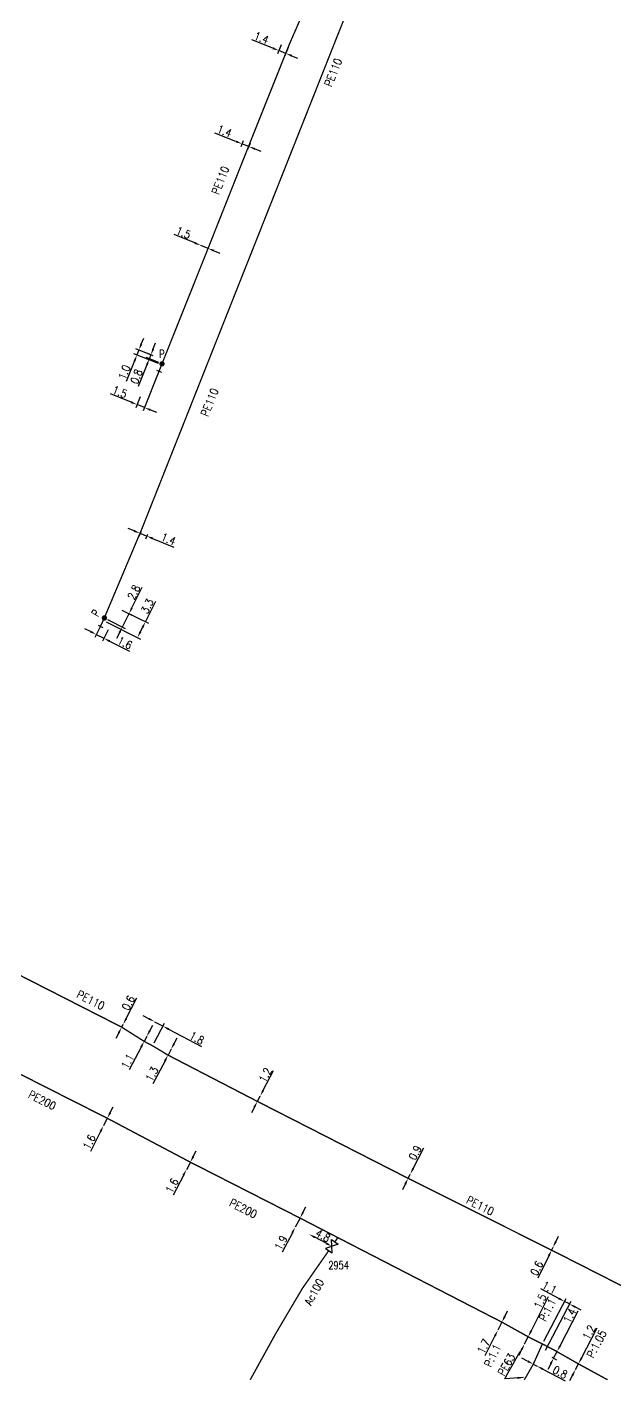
# Model space of a CAD drawing. Header units: millimetres. Extents: x 133989 to 135004, y 130988 to 132014.
# Drawn here: x 134430.5 to 134540.8, y 130999.8 to 131253.6 of the extents above; entities that cross this region are included whole.
import ezdxf
from ezdxf.enums import TextEntityAlignment as Align

# ---------------------------------------------------------------- set-up
doc = ezdxf.new("R2010")
doc.units = ezdxf.units.MM
doc.header["$PDMODE"] = 34
doc.linetypes.add('L_25_AP', pattern=[2000, 1000, 1000])
doc.linetypes.add('L_25_PE', pattern=[2000, 1000, 1000])
doc.layers.get('0').update_dxf_attribs({"linetype": 'CONTINUOUS'})
doc.layers.get('Defpoints').update_dxf_attribs({"linetype": 'CONTINUOUS'})
for name, color, linetype in [('L_150', 1, 'CONTINUOUS'), ('L_300', 7, 'CONTINUOUS'), ('L_340', 7, 'CONTINUOUS')]:
    doc.layers.add(name, color=color, linetype=linetype)
doc.styles.add('G_ROMANS', font='ROMANS.SHX', dxfattribs={"width": 0.75})
doc.styles.get("Standard").update_dxf_attribs({"font": 'romans.shx', "width": 0.85})
doc.dimstyles.get("Standard").update_dxf_attribs({"dimtxt": 1.5, "dimasz": 1.2, "dimexe": 0.625, "dimexo": 0.625, "dimgap": 0.25, "dimtad": 1, "dimdec": 1, "dimzin": 0, "dimdsep": 46, "dimtxsty": 'Standard', "dimcen": -0.5, "dimadec": 0, "dimazin": 0, "dimtfac": 1, "dimtdec": 1, "dimtmove": 0, "dimatfit": 3, "dimfxl": 0, "dimtolj": 1, "dimtzin": 0, "dimarcsym": 0})

# ---------------------------------------------------------------- blocks, each defined once
blk = doc.blocks.new('*D298')
at = {"layer": 'Defpoints', "color": 0, "linetype": 'Continuous', "transparency": 16777216}
for p in [(134445.58, 131049.03), (134444.85, 131047.61), (134444.85, 131047.61)]:
    blk.add_point(p, dxfattribs=at)
at = {"layer": 'L_150', "color": 0, "linetype": 'Continuous', "lineweight": -2, "transparency": 16777216}
for p, q in [((134446.13, 131050.1), (134446.67, 131051.17)), ((134445.58, 131049.03), (134444.85, 131047.61)), ((134444.31, 131046.54), (134442.4, 131042.81))]:
    blk.add_line(p, q, dxfattribs=at)
at = {"layer": 'L_150', "color": 0, "linetype": 'Continuous', "transparency": 16777216}
for points in [[(134445.95, 131050.19), (134446.31, 131050.01), (134445.58, 131049.03)], [(134444.13, 131046.63), (134444.49, 131046.45), (134444.85, 131047.61)]]:
    blk.add_solid(points, dxfattribs=at)
at = {"layer": 'L_150', "color": 0, "linetype": 'Continuous', "transparency": 16777216, "insert": (134442.19, 131044.6), "char_height": 1.5, "attachment_point": 5, "rotation": 62.9108}
blk.add_mtext('\\A1;1.6', dxfattribs=at)
blk = doc.blocks.new('*D299')
at = {"layer": 'Defpoints', "color": 0, "linetype": 'Continuous', "transparency": 16777216}
for p in [(134460.41, 131039.39), (134460.41, 131039.39), (134461.16, 131040.8)]:
    blk.add_point(p, dxfattribs=at)
at = {"layer": 'L_150', "color": 0, "linetype": 'Continuous', "lineweight": -2, "transparency": 16777216}
for p, q in [((134461.72, 131041.87), (134462.27, 131042.93)), ((134461.16, 131040.8), (134460.41, 131039.39)), ((134459.86, 131038.32), (134457.91, 131034.61))]:
    blk.add_line(p, q, dxfattribs=at)
at = {"layer": 'L_150', "color": 0, "linetype": 'Continuous', "transparency": 16777216}
for points in [[(134461.54, 131041.96), (134461.89, 131041.77), (134461.16, 131040.8)], [(134459.68, 131038.42), (134460.03, 131038.23), (134460.41, 131039.39)]]:
    blk.add_solid(points, dxfattribs=at)
at = {"layer": 'L_150', "color": 0, "linetype": 'Continuous', "transparency": 16777216, "insert": (134457.72, 131036.4), "char_height": 1.5, "attachment_point": 5, "rotation": 62.3089}
blk.add_mtext('\\A1;1.6', dxfattribs=at)
blk = doc.blocks.new('*D300')
at = {"layer": 'Defpoints', "color": 0, "linetype": 'Continuous', "transparency": 16777216}
for p in [(134480.85, 131028.64), (134480.85, 131028.64), (134481.74, 131030.32)]:
    blk.add_point(p, dxfattribs=at)
at = {"layer": 'L_150', "color": 0, "linetype": 'Continuous', "lineweight": -2, "transparency": 16777216}
for p, q in [((134482.29, 131031.38), (134482.85, 131032.45)), ((134481.74, 131030.32), (134480.85, 131028.64)), ((134480.3, 131027.58), (134478.38, 131023.92))]:
    blk.add_line(p, q, dxfattribs=at)
at = {"layer": 'L_150', "color": 0, "linetype": 'Continuous', "transparency": 16777216}
for points in [[(134482.12, 131031.48), (134482.47, 131031.29), (134481.74, 131030.32)], [(134480.12, 131027.67), (134480.47, 131027.48), (134480.85, 131028.64)]]:
    blk.add_solid(points, dxfattribs=at)
at = {"layer": 'L_150', "color": 0, "linetype": 'Continuous', "transparency": 16777216, "insert": (134478.17, 131025.68), "char_height": 1.5, "attachment_point": 5, "rotation": 62.2999}
blk.add_mtext('\\A1;1.9', dxfattribs=at)
blk = doc.blocks.new('*D301')
at = {"layer": 'Defpoints', "color": 0, "linetype": 'Continuous', "transparency": 16777216}
for p in [(134524.55, 131008.07), (134523.87, 131006.73), (134523.87, 131006.73)]:
    blk.add_point(p, dxfattribs=at)
at = {"layer": 'L_150', "color": 0, "linetype": 'Continuous', "lineweight": -2, "transparency": 16777216}
for p, q in [((134525.09, 131009.14), (134528.37, 131015.62)), ((134523.87, 131006.73), (134524.55, 131008.07)), ((134523.32, 131005.66), (134522.78, 131004.59)), ((134523.31, 131007.01), (134523.31, 131007.01))]:
    blk.add_line(p, q, dxfattribs=at)
at = {"layer": 'L_150', "color": 0, "linetype": 'Continuous', "transparency": 16777216}
for points in [[(134524.91, 131009.23), (134525.27, 131009.05), (134524.55, 131008.07)], [(134523.15, 131005.75), (134523.5, 131005.57), (134523.87, 131006.73)]]:
    blk.add_solid(points, dxfattribs=at)
at = {"layer": 'L_150', "color": 0, "linetype": 'Continuous', "transparency": 16777216, "insert": (134526.8, 131014.74), "char_height": 1.5, "attachment_point": 5, "rotation": 63.1244}
blk.add_mtext('\\A1;1.5', dxfattribs=at)
blk = doc.blocks.new('*D302')
at = {"layer": 'Defpoints', "color": 0, "linetype": 'Continuous', "transparency": 16777216}
for p in [(134525.51, 131002.94), (134526.22, 131002.57), (134526.22, 131002.57)]:
    blk.add_point(p, dxfattribs=at)
at = {"layer": 'L_150', "color": 0, "linetype": 'Continuous', "lineweight": -2, "transparency": 16777216}
for p, q in [((134524.45, 131003.49), (134523.39, 131004.05)), ((134525.51, 131002.94), (134526.22, 131002.57)), ((134527.29, 131002.01), (134531.5, 130999.81))]:
    blk.add_line(p, q, dxfattribs=at)
at = {"layer": 'L_150', "color": 0, "linetype": 'Continuous', "transparency": 16777216}
for points in [[(134524.54, 131003.67), (134524.36, 131003.31), (134525.51, 131002.94)], [(134527.38, 131002.19), (134527.19, 131001.83), (134526.22, 131002.57)]]:
    blk.add_solid(points, dxfattribs=at)
at = {"layer": 'L_150', "color": 0, "linetype": 'Continuous', "transparency": 16777216, "insert": (134530.55, 131001.43), "char_height": 1.5, "attachment_point": 5, "rotation": 332.4334}
blk.add_mtext('\\A1;0.8', dxfattribs=at)
blk = doc.blocks.new('*D303')
at = {"layer": 'Defpoints', "color": 0, "linetype": 'Continuous', "transparency": 16777216}
for p in [(134529.11, 131005.76), (134528.46, 131004.51), (134529.32, 131004.06)]:
    blk.add_point(p, dxfattribs=at)
at = {"layer": 'L_150', "color": 0, "linetype": 'Continuous', "lineweight": -2, "transparency": 16777216}
for p, q in [((134530.53, 131006.37), (134533.94, 131012.92)), ((134529.66, 131005.47), (134530.52, 131005.02)), ((134528.77, 131003), (134528.21, 131001.94)), ((134529.01, 131004.23), (134529.88, 131003.78)), ((134529.32, 131004.06), (134529.97, 131005.31))]:
    blk.add_line(p, q, dxfattribs=at)
at = {"layer": 'L_150', "color": 0, "linetype": 'Continuous', "transparency": 16777216}
for points in [[(134530.35, 131006.46), (134530.7, 131006.28), (134529.97, 131005.31)], [(134528.59, 131003.09), (134528.94, 131002.91), (134529.32, 131004.06)]]:
    blk.add_solid(points, dxfattribs=at)
at = {"layer": 'L_150', "color": 0, "linetype": 'Continuous', "transparency": 16777216, "insert": (134532.35, 131012.03), "char_height": 1.5, "attachment_point": 5, "rotation": 62.4471}
blk.add_mtext('\\A1;1.4', dxfattribs=at)
blk = doc.blocks.new('*D304')
at = {"layer": 'Defpoints', "color": 0, "linetype": 'Continuous', "transparency": 16777216}
for p in [(134532.3, 131014.22), (134527.21, 131006.72), (134527.5, 131005.02)]:
    blk.add_point(p, dxfattribs=at)
at = {"layer": 'L_150', "color": 0, "linetype": 'Continuous', "lineweight": -2, "transparency": 16777216}
for p, q in [((134530.31, 131015.26), (134526.91, 131017.03)), ((134527.49, 131007.27), (134531.66, 131015.26)), ((134527.79, 131005.57), (134532.59, 131014.77)), ((134532.3, 131014.22), (134531.37, 131014.7)), ((134533.36, 131013.66), (134534.43, 131013.11))]:
    blk.add_line(p, q, dxfattribs=at)
at = {"layer": 'L_150', "color": 0, "linetype": 'Continuous', "transparency": 16777216}
for points in [[(134530.4, 131015.43), (134530.21, 131015.08), (134531.37, 131014.7)], [(134533.46, 131013.84), (134533.27, 131013.48), (134532.3, 131014.22)]]:
    blk.add_solid(points, dxfattribs=at)
at = {"layer": 'L_150', "color": 0, "linetype": 'Continuous', "transparency": 16777216, "insert": (134528.54, 131017.31), "char_height": 1.5, "attachment_point": 5, "rotation": 332.4471}
blk.add_mtext('\\A1;1.1', dxfattribs=at)
blk = doc.blocks.new('*D305')
at = {"layer": 'Defpoints', "color": 0, "linetype": 'Continuous', "transparency": 16777216}
for p in [(134533.98, 131002.99), (134533.43, 131001.92), (134533.43, 131001.92)]:
    blk.add_point(p, dxfattribs=at)
at = {"layer": 'L_150', "color": 0, "linetype": 'Continuous', "lineweight": -2, "transparency": 16777216}
for p, q in [((134534.54, 131004.05), (134537.52, 131009.77)), ((134533.43, 131001.92), (134533.98, 131002.99)), ((134532.87, 131000.86), (134532.32, 130999.8))]:
    blk.add_line(p, q, dxfattribs=at)
at = {"layer": 'L_150', "color": 0, "linetype": 'Continuous', "transparency": 16777216}
for points in [[(134534.36, 131004.14), (134534.71, 131003.96), (134533.98, 131002.99)], [(134532.69, 131000.95), (134533.05, 131000.77), (134533.43, 131001.92)]]:
    blk.add_solid(points, dxfattribs=at)
at = {"layer": 'L_150', "color": 0, "linetype": 'Continuous', "transparency": 16777216, "insert": (134535.94, 131008.91), "char_height": 1.5, "attachment_point": 5, "rotation": 62.4471}
blk.add_mtext('\\A1;1.2', dxfattribs=at)
blk = doc.blocks.new('*D308')
at = {"layer": 'Defpoints', "color": 0, "linetype": 'Continuous', "transparency": 16777216}
for p in [(134448.56, 131066.64), (134448.56, 131066.64), (134448.28, 131066.11)]:
    blk.add_point(p, dxfattribs=at)
at = {"layer": 'L_150', "color": 0, "linetype": 'Continuous', "lineweight": -2, "transparency": 16777216}
for p, q in [((134449.12, 131067.71), (134451.15, 131071.58)), ((134448.28, 131066.11), (134448.56, 131066.64)), ((134447.72, 131065.05), (134447.17, 131063.99))]:
    blk.add_line(p, q, dxfattribs=at)
at = {"layer": 'L_150', "color": 0, "linetype": 'Continuous', "transparency": 16777216}
for points in [[(134448.94, 131067.8), (134449.3, 131067.61), (134448.56, 131066.64)], [(134447.55, 131065.14), (134447.9, 131064.96), (134448.28, 131066.11)]]:
    blk.add_solid(points, dxfattribs=at)
at = {"layer": 'L_150', "color": 0, "linetype": 'Continuous', "transparency": 16777216, "insert": (134449.53, 131070.64), "char_height": 1.5, "attachment_point": 5, "rotation": 62.3126}
blk.add_mtext('\\A1;0.6', dxfattribs=at)
blk = doc.blocks.new('*D309')
at = {"layer": 'Defpoints', "color": 0, "linetype": 'Continuous', "transparency": 16777216}
for p in [(134502.43, 131038.57), (134502.43, 131038.57), (134502.03, 131037.77)]:
    blk.add_point(p, dxfattribs=at)
at = {"layer": 'L_150', "color": 0, "linetype": 'Continuous', "lineweight": -2, "transparency": 16777216}
for p, q in [((134502.98, 131039.64), (134504.95, 131043.5)), ((134502.03, 131037.77), (134502.43, 131038.57)), ((134501.48, 131036.7), (134500.94, 131035.63))]:
    blk.add_line(p, q, dxfattribs=at)
at = {"layer": 'L_150', "color": 0, "linetype": 'Continuous', "transparency": 16777216}
for points in [[(134502.8, 131039.73), (134503.16, 131039.55), (134502.43, 131038.57)], [(134501.3, 131036.79), (134501.66, 131036.61), (134502.03, 131037.77)]]:
    blk.add_solid(points, dxfattribs=at)
at = {"layer": 'L_150', "color": 0, "linetype": 'Continuous', "transparency": 16777216, "insert": (134503.35, 131042.57), "char_height": 1.5, "attachment_point": 5, "rotation": 62.9922}
blk.add_mtext('\\A1;0.9', dxfattribs=at)
blk = doc.blocks.new('*D310')
at = {"layer": 'Defpoints', "color": 0, "linetype": 'Continuous', "transparency": 16777216}
for p in [(134473.74, 131052.19), (134474.28, 131053.21), (134474.28, 131053.21)]:
    blk.add_point(p, dxfattribs=at)
at = {"layer": 'L_150', "color": 0, "linetype": 'Continuous', "lineweight": -2, "transparency": 16777216}
for p, q in [((134474.84, 131054.27), (134476.79, 131057.98)), ((134473.18, 131051.13), (134472.62, 131050.07)), ((134473.74, 131052.19), (134474.28, 131053.21))]:
    blk.add_line(p, q, dxfattribs=at)
at = {"layer": 'L_150', "color": 0, "linetype": 'Continuous', "transparency": 16777216}
for points in [[(134474.66, 131054.37), (134475.01, 131054.18), (134474.28, 131053.21)], [(134473, 131051.23), (134473.36, 131051.04), (134473.74, 131052.19)]]:
    blk.add_solid(points, dxfattribs=at)
at = {"layer": 'L_150', "color": 0, "linetype": 'Continuous', "transparency": 16777216, "insert": (134475.21, 131057.12), "char_height": 1.5, "attachment_point": 5, "rotation": 62.2154}
blk.add_mtext('\\A1;1.2', dxfattribs=at)
blk = doc.blocks.new('*D311')
at = {"layer": 'Defpoints', "color": 0, "linetype": 'Continuous', "transparency": 16777216}
for p in [(134454.44, 131067.13), (134454.44, 131067.13), (134454.08, 131062.61)]:
    blk.add_point(p, dxfattribs=at)
at = {"layer": 'L_150', "color": 0, "linetype": 'Continuous', "lineweight": -2, "transparency": 16777216}
for p, q in [((134453.38, 131067.7), (134452.32, 131068.26)), ((134454.38, 131063.17), (134456.33, 131066.84)), ((134454.44, 131067.13), (134456.03, 131066.29)), ((134457.09, 131065.73), (134463.23, 131062.48))]:
    blk.add_line(p, q, dxfattribs=at)
at = {"layer": 'L_150', "color": 0, "linetype": 'Continuous', "transparency": 16777216}
for points in [[(134453.48, 131067.87), (134453.29, 131067.52), (134454.44, 131067.13)], [(134457.19, 131065.91), (134457, 131065.55), (134456.03, 131066.29)]]:
    blk.add_solid(points, dxfattribs=at)
at = {"layer": 'L_150', "color": 0, "linetype": 'Continuous', "transparency": 16777216, "insert": (134462.37, 131064.06), "char_height": 1.5, "attachment_point": 5, "rotation": 332.0755}
blk.add_mtext('\\A1;1.8', dxfattribs=at)
blk = doc.blocks.new('*D312')
at = {"layer": 'Defpoints', "color": 0, "linetype": 'Continuous', "transparency": 16777216}
for p in [(134457.55, 131061.97), (134457.55, 131061.97), (134456.97, 131060.87)]:
    blk.add_point(p, dxfattribs=at)
at = {"layer": 'L_150', "color": 0, "linetype": 'Continuous', "lineweight": -2, "transparency": 16777216}
for p, q in [((134458.11, 131063.03), (134458.67, 131064.09)), ((134457.55, 131061.97), (134456.97, 131060.87)), ((134456.41, 131059.8), (134454.14, 131055.51))]:
    blk.add_line(p, q, dxfattribs=at)
at = {"layer": 'L_150', "color": 0, "linetype": 'Continuous', "transparency": 16777216}
for points in [[(134457.94, 131063.13), (134458.29, 131062.94), (134457.55, 131061.97)], [(134456.23, 131059.9), (134456.58, 131059.71), (134456.97, 131060.87)]]:
    blk.add_solid(points, dxfattribs=at)
at = {"layer": 'L_150', "color": 0, "linetype": 'Continuous', "transparency": 16777216, "insert": (134453.95, 131057.3), "char_height": 1.5, "attachment_point": 5, "rotation": 62.1619}
blk.add_mtext('\\A1;1.3', dxfattribs=at)
blk = doc.blocks.new('*D313')
at = {"layer": 'Defpoints', "color": 0, "linetype": 'Continuous', "transparency": 16777216}
for p in [(134452.98, 131064.38), (134452.98, 131064.38), (134452.49, 131063.45)]:
    blk.add_point(p, dxfattribs=at)
at = {"layer": 'L_150', "color": 0, "linetype": 'Continuous', "lineweight": -2, "transparency": 16777216}
for p, q in [((134453.55, 131065.44), (134454.11, 131066.51)), ((134452.98, 131064.38), (134452.49, 131063.45)), ((134451.93, 131062.39), (134449.66, 131058.08))]:
    blk.add_line(p, q, dxfattribs=at)
at = {"layer": 'L_150', "color": 0, "linetype": 'Continuous', "transparency": 16777216}
for points in [[(134453.37, 131065.54), (134453.72, 131065.35), (134452.98, 131064.38)], [(134451.76, 131062.49), (134452.11, 131062.3), (134452.49, 131063.45)]]:
    blk.add_solid(points, dxfattribs=at)
at = {"layer": 'L_150', "color": 0, "linetype": 'Continuous', "transparency": 16777216, "insert": (134449.39, 131059.71), "char_height": 1.5, "attachment_point": 5, "rotation": 62.1619}
blk.add_mtext('\\A1;1.1', dxfattribs=at)
blk = doc.blocks.new('*D314')
at = {"layer": 'Defpoints', "color": 0, "linetype": 'Continuous', "transparency": 16777216}
for p in [(134528.94, 131024.31), (134529.19, 131024.8), (134529.19, 131024.8)]:
    blk.add_point(p, dxfattribs=at)
at = {"layer": 'L_150', "color": 0, "linetype": 'Continuous', "lineweight": -2, "transparency": 16777216}
for p, q in [((134529.72, 131025.88), (134530.25, 131026.95)), ((134528.41, 131023.23), (134526.34, 131019.05)), ((134529.19, 131024.8), (134528.94, 131024.31))]:
    blk.add_line(p, q, dxfattribs=at)
at = {"layer": 'L_150', "color": 0, "linetype": 'Continuous', "transparency": 16777216}
for points in [[(134529.54, 131025.96), (134529.9, 131025.79), (134529.19, 131024.8)], [(134528.23, 131023.32), (134528.59, 131023.14), (134528.94, 131024.31)]]:
    blk.add_solid(points, dxfattribs=at)
at = {"layer": 'L_150', "color": 0, "linetype": 'Continuous', "transparency": 16777216, "insert": (134526.15, 131020.92), "char_height": 1.5, "attachment_point": 5, "rotation": 63.6212}
blk.add_mtext('\\A1;0.6', dxfattribs=at)
blk = doc.blocks.new('*D320')
at = {"layer": 'Defpoints', "color": 0, "linetype": 'Continuous', "transparency": 16777216}
for p in [(134519.62, 131010.81), (134518.85, 131009.29), (134518.85, 131009.29)]:
    blk.add_point(p, dxfattribs=at)
at = {"layer": 'L_150', "color": 0, "linetype": 'Continuous', "lineweight": -2, "transparency": 16777216}
for p, q in [((134519.62, 131010.81), (134518.85, 131009.29)), ((134520.16, 131011.88), (134520.7, 131012.95)), ((134518.31, 131008.22), (134516.42, 131004.48))]:
    blk.add_line(p, q, dxfattribs=at)
at = {"layer": 'L_150', "color": 0, "linetype": 'Continuous', "transparency": 16777216}
for points in [[(134519.98, 131011.97), (134520.34, 131011.79), (134519.62, 131010.81)], [(134518.13, 131008.31), (134518.49, 131008.13), (134518.85, 131009.29)]]:
    blk.add_solid(points, dxfattribs=at)
at = {"layer": 'L_150', "color": 0, "linetype": 'Continuous', "transparency": 16777216, "insert": (134516.2, 131006.27), "char_height": 1.5, "attachment_point": 5, "rotation": 63.215}
blk.add_mtext('\\A1;1.7', dxfattribs=at)
blk = doc.blocks.new('*D823')
at = {"layer": 'Defpoints', "color": 0, "linetype": 'Continuous', "transparency": 16777216}
for p in [(134452.08, 131159.56), (134452.97, 131158.17), (134453.33, 131159.05)]:
    blk.add_point(p, dxfattribs=at)
at = {"layer": 'L_150', "color": 0, "linetype": 'Continuous', "lineweight": -2, "transparency": 16777216}
for p, q in [((134450.61, 131159.13), (134449.5, 131159.58)), ((134451.84, 131158.98), (134451.48, 131158.1)), ((134451.72, 131158.68), (134452.97, 131158.17)), ((134453.09, 131158.47), (134452.74, 131157.59)), ((134454.08, 131157.72), (134458.08, 131156.1))]:
    blk.add_line(p, q, dxfattribs=at)
at = {"layer": 'L_150', "color": 0, "linetype": 'Continuous', "transparency": 16777216}
for points in [[(134450.68, 131159.31), (134450.53, 131158.94), (134451.72, 131158.68)], [(134454.16, 131157.91), (134454.01, 131157.53), (134452.97, 131158.17)]]:
    blk.add_solid(points, dxfattribs=at)
at = {"layer": 'L_150', "color": 0, "linetype": 'Continuous', "transparency": 16777216, "insert": (134457.04, 131157.6), "char_height": 1.5, "attachment_point": 5, "rotation": 337.9401}
blk.add_mtext('\\A1;1.4', dxfattribs=at)
blk = doc.blocks.new('*D824')
at = {"layer": 'Defpoints', "color": 0, "linetype": 'Continuous', "transparency": 16777216}
for p in [(134444.57, 131141.83), (134446.01, 131141.13), (134444.94, 131139)]:
    blk.add_point(p, dxfattribs=at)
at = {"layer": 'L_340', "color": 0, "linetype": 'Continuous', "lineweight": -2, "transparency": 16777216}
for p, q in [((134442.44, 131140.25), (134441.36, 131140.79)), ((134444.29, 131141.27), (134443.23, 131139.16)), ((134445.73, 131140.57), (134444.66, 131138.44)), ((134443.51, 131139.72), (134444.94, 131139)), ((134446.01, 131138.46), (134449.75, 131136.58))]:
    blk.add_line(p, q, dxfattribs=at)
at = {"layer": 'L_340', "color": 0, "linetype": 'Continuous', "transparency": 16777216}
for points in [[(134442.53, 131140.43), (134442.35, 131140.08), (134443.51, 131139.72)], [(134446.1, 131138.64), (134445.92, 131138.28), (134444.94, 131139)]]:
    blk.add_solid(points, dxfattribs=at)
at = {"layer": 'L_340', "color": 0, "linetype": 'Continuous', "transparency": 16777216, "insert": (134448.87, 131138.14), "char_height": 1.5, "attachment_point": 5, "rotation": 333.3134}
blk.add_mtext('\\A1;1.6', dxfattribs=at)
blk = doc.blocks.new('*D825')
at = {"layer": 'Defpoints', "color": 0, "linetype": 'Continuous', "transparency": 16777216}
for p in [(134445.03, 131142.81), (134447.75, 131144.58), (134449.65, 131143.63)]:
    blk.add_point(p, dxfattribs=at)
at = {"layer": 'L_300', "color": 0, "linetype": 'Continuous', "lineweight": -2, "transparency": 16777216}
for p, q in [((134450.19, 131144.7), (134452.15, 131148.61)), ((134445.59, 131142.53), (134448.95, 131140.84)), ((134448.3, 131144.3), (134450.21, 131143.35)), ((134448.4, 131141.12), (134449.65, 131143.63)), ((134447.86, 131140.05), (134447.32, 131138.98))]:
    blk.add_line(p, q, dxfattribs=at)
at = {"layer": 'L_300', "color": 0, "linetype": 'Continuous', "transparency": 16777216}
for points in [[(134450.01, 131144.79), (134450.37, 131144.61), (134449.65, 131143.63)], [(134447.68, 131140.14), (134448.04, 131139.96), (134448.4, 131141.12)]]:
    blk.add_solid(points, dxfattribs=at)
at = {"layer": 'L_300', "color": 0, "linetype": 'Continuous', "transparency": 16777216, "insert": (134450.55, 131147.64), "char_height": 1.5, "attachment_point": 5, "rotation": 63.3496}
blk.add_mtext('\\A1;2.8', dxfattribs=at)
blk = doc.blocks.new('*D826')
at = {"layer": 'Defpoints', "color": 0, "linetype": 'Continuous', "transparency": 16777216}
for p in [(134463.1, 131212.66), (134463.1, 131212.66), (134464.49, 131212.1)]:
    blk.add_point(p, dxfattribs=at)
at = {"layer": 'L_150', "color": 0, "linetype": 'Continuous', "lineweight": -2, "transparency": 16777216}
for p, q in [((134461.99, 131213.11), (134458.1, 131214.67)), ((134464.49, 131212.1), (134463.1, 131212.66)), ((134463.33, 131213.24), (134463.33, 131213.24)), ((134464.73, 131212.68), (134464.73, 131212.68)), ((134465.61, 131211.65), (134466.72, 131211.2))]:
    blk.add_line(p, q, dxfattribs=at)
at = {"layer": 'L_150', "color": 0, "linetype": 'Continuous', "transparency": 16777216}
for points in [[(134462.06, 131213.29), (134461.91, 131212.92), (134463.1, 131212.66)], [(134465.68, 131211.84), (134465.53, 131211.46), (134464.49, 131212.1)]]:
    blk.add_solid(points, dxfattribs=at)
at = {"layer": 'L_150', "color": 0, "linetype": 'Continuous', "transparency": 16777216, "insert": (134459.86, 131215.04), "char_height": 1.5, "attachment_point": 5, "rotation": 338.0862}
blk.add_mtext('\\A1;1.5', dxfattribs=at)
blk = doc.blocks.new('*D827')
at = {"layer": 'Defpoints', "color": 0, "linetype": 'Continuous', "transparency": 16777216}
for p in [(134470.84, 131231.69), (134471.3, 131232.86), (134472.6, 131232.34)]:
    blk.add_point(p, dxfattribs=at)
at = {"layer": 'L_150', "color": 0, "linetype": 'Continuous', "lineweight": -2, "transparency": 16777216}
for p, q in [((134469.72, 131232.14), (134465.78, 131233.71)), ((134471.07, 131232.28), (134470.61, 131231.11)), ((134472.14, 131231.18), (134470.84, 131231.69)), ((134472.37, 131231.76), (134471.91, 131230.6)), ((134473.26, 131230.73), (134474.37, 131230.29))]:
    blk.add_line(p, q, dxfattribs=at)
at = {"layer": 'L_150', "color": 0, "linetype": 'Continuous', "transparency": 16777216}
for points in [[(134469.8, 131232.32), (134469.65, 131231.95), (134470.84, 131231.69)], [(134473.33, 131230.92), (134473.18, 131230.55), (134472.14, 131231.18)]]:
    blk.add_solid(points, dxfattribs=at)
at = {"layer": 'L_150', "color": 0, "linetype": 'Continuous', "transparency": 16777216, "insert": (134467.56, 131234.07), "char_height": 1.5, "attachment_point": 5, "rotation": 338.3046}
blk.add_mtext('\\A1;1.4', dxfattribs=at)
blk = doc.blocks.new('*D828')
at = {"layer": 'Defpoints', "color": 0, "linetype": 'Continuous', "transparency": 16777216}
for p in [(134477.75, 131249.17), (134478.42, 131250.83), (134479.72, 131250.31)]:
    blk.add_point(p, dxfattribs=at)
at = {"layer": 'L_150', "color": 0, "linetype": 'Continuous', "lineweight": -2, "transparency": 16777216}
for p, q in [((134476.64, 131249.61), (134472.69, 131251.19)), ((134478.19, 131250.25), (134477.52, 131248.59)), ((134479.06, 131248.65), (134477.75, 131249.17)), ((134479.49, 131249.73), (134478.82, 131248.07)), ((134480.17, 131248.2), (134481.28, 131247.76))]:
    blk.add_line(p, q, dxfattribs=at)
at = {"layer": 'L_150', "color": 0, "linetype": 'Continuous', "transparency": 16777216}
for points in [[(134476.71, 131249.8), (134476.57, 131249.43), (134477.75, 131249.17)], [(134480.24, 131248.39), (134480.1, 131248.02), (134479.06, 131248.65)]]:
    blk.add_solid(points, dxfattribs=at)
at = {"layer": 'L_150', "color": 0, "linetype": 'Continuous', "transparency": 16777216, "insert": (134474.48, 131251.55), "char_height": 1.5, "attachment_point": 5, "rotation": 338.249}
blk.add_mtext('\\A1;1.4', dxfattribs=at)
blk = doc.blocks.new('L_300_12')
at = {"color": 0, "linetype": 'Continuous', "const_width": 0.497, "flags": 128}
blk.add_lwpolyline([(-0.25, 0, 1), (0.25, 0, 1)], format="xyb", close=True, dxfattribs=at)
at = {"color": 0, "linetype": 'Continuous', "style": 'G_ROMANS', "width": 0.75}
blk.add_text('P', height=1.5, dxfattribs=at).set_placement((0, 1.85), align=Align.MIDDLE)
at = {"color": 0, "linetype": 'Continuous', "width": 0.75, "flags": 3}
for tag, p in [('DEF_LEG', (0, -5)), ('DEF_COUP', (0, -7.5)), ('DEF_TYPE', (0, -10))]:
    blk.add_attdef(tag, text='', height=1.2, dxfattribs=at).set_placement(p, align=Align.MIDDLE)
blk = doc.blocks.new('L_340_07')
at = {"color": 0, "linetype": 'Continuous', "const_width": 0.25, "flags": 128}
blk.add_lwpolyline([(0, 0), (1.25, 0)], dxfattribs=at)
at = {"color": 0, "linetype": 'Continuous', "flags": 128}
blk.add_lwpolyline([(1.25, -0.5), (1.25, 0.5)], dxfattribs=at)
at = {"color": 0, "linetype": 'Continuous', "width": 0.75, "flags": 3}
for tag, p in [('DEF_LEG', (0.72, -3.47)), ('DEF_COUP', (0.72, -5.97)), ('DEF_TYPE', (0.72, -8.47))]:
    blk.add_attdef(tag, text='', height=1.2, dxfattribs=at).set_placement(p, align=Align.MIDDLE)
blk = doc.blocks.new('*D829')
at = {"layer": 'Defpoints', "color": 0, "linetype": 'Continuous', "transparency": 16777216}
for p in [(134447.75, 131144.58), (134444.82, 131142.36), (134452.72, 131142.09)]:
    blk.add_point(p, dxfattribs=at)
at = {"layer": 'L_300', "color": 0, "linetype": 'Continuous', "lineweight": -2, "transparency": 16777216}
for p, q in [((134452.72, 131142.09), (134454.68, 131145.99)), ((134448.3, 131144.3), (134453.28, 131141.81)), ((134445.38, 131142.08), (134451.8, 131138.86)), ((134451.78, 131140.21), (134452.18, 131141.01))]:
    blk.add_line(p, q, dxfattribs=at)
at = {"layer": 'L_300', "color": 0, "linetype": 'Continuous', "transparency": 16777216}
for points in [[(134451.6, 131140.3), (134451.96, 131140.12), (134451.24, 131139.14)], [(134452.01, 131141.1), (134452.36, 131140.92), (134452.72, 131142.09)]]:
    blk.add_solid(points, dxfattribs=at)
at = {"layer": 'L_300', "color": 0, "linetype": 'Continuous', "transparency": 16777216, "insert": (134453.08, 131145.02), "char_height": 1.5, "attachment_point": 5, "rotation": 63.3496}
blk.add_mtext('\\A1;3.3', dxfattribs=at)
blk = doc.blocks.new('*D830')
at = {"layer": 'Defpoints', "color": 0, "linetype": 'Continuous', "transparency": 16777216}
for p in [(134453.76, 131192.14), (134454.74, 131191.75), (134455.84, 131190.45)]:
    blk.add_point(p, dxfattribs=at)
at = {"layer": 'L_300', "color": 0, "linetype": 'Continuous', "lineweight": -2, "transparency": 16777216}
for p, q in [((134454.21, 131193.25), (134454.65, 131194.37)), ((134455.26, 131190.68), (134452.88, 131191.63)), ((134454.16, 131191.98), (134453.18, 131192.37)), ((134453.76, 131192.14), (134453.46, 131191.4)), ((134453.02, 131190.28), (134451.39, 131186.22))]:
    blk.add_line(p, q, dxfattribs=at)
at = {"layer": 'L_300', "color": 0, "linetype": 'Continuous', "transparency": 16777216}
for points in [[(134454.02, 131193.33), (134454.39, 131193.18), (134453.76, 131192.14)], [(134452.83, 131190.36), (134453.2, 131190.21), (134453.46, 131191.4)]]:
    blk.add_solid(points, dxfattribs=at)
at = {"layer": 'L_300', "color": 0, "linetype": 'Continuous', "transparency": 16777216, "insert": (134451.05, 131188.07), "char_height": 1.5, "attachment_point": 5, "rotation": 68.173}
blk.add_mtext('\\A1;0.8', dxfattribs=at)
blk = doc.blocks.new('*D831')
at = {"layer": 'Defpoints', "color": 0, "linetype": 'Continuous', "transparency": 16777216}
for p in [(134451.51, 131193.04), (134454.74, 131191.75), (134455.76, 131190.26)]:
    blk.add_point(p, dxfattribs=at)
at = {"layer": 'L_300', "color": 0, "linetype": 'Continuous', "lineweight": -2, "transparency": 16777216}
for p, q in [((134454.16, 131191.98), (134450.93, 131193.27)), ((134451.96, 131194.15), (134452.41, 131195.27)), ((134450.7, 131191), (134449.14, 131187.11)), ((134455.18, 131190.49), (134450.56, 131192.34)), ((134451.51, 131193.04), (134451.14, 131192.11))]:
    blk.add_line(p, q, dxfattribs=at)
at = {"layer": 'L_300', "color": 0, "linetype": 'Continuous', "transparency": 16777216}
for points in [[(134451.77, 131194.23), (134452.14, 131194.08), (134451.51, 131193.04)], [(134450.51, 131191.07), (134450.88, 131190.92), (134451.14, 131192.11)]]:
    blk.add_solid(points, dxfattribs=at)
at = {"layer": 'L_300', "color": 0, "linetype": 'Continuous', "transparency": 16777216, "insert": (134448.76, 131188.87), "char_height": 1.5, "attachment_point": 5, "rotation": 68.173}
blk.add_mtext('\\A1;1.0', dxfattribs=at)
blk = doc.blocks.new('*D832')
at = {"layer": 'Defpoints', "color": 0, "linetype": 'Continuous', "transparency": 16777216}
for p in [(134455.74, 131190.21), (134451.97, 131184.83), (134451.16, 131182.81)]:
    blk.add_point(p, dxfattribs=at)
at = {"layer": 'L_300', "color": 0, "linetype": 'Continuous', "lineweight": -2, "transparency": 16777216}
for p, q in [((134455.51, 131189.63), (134452.32, 131181.67)), ((134450.05, 131183.26), (134446.16, 131184.82)), ((134451.74, 131184.25), (134450.93, 131182.23)), ((134452.55, 131182.25), (134451.16, 131182.81)), ((134453.67, 131181.81), (134454.78, 131181.36))]:
    blk.add_line(p, q, dxfattribs=at)
at = {"layer": 'L_300', "color": 0, "linetype": 'Continuous', "transparency": 16777216}
for points in [[(134450.12, 131183.44), (134449.97, 131183.07), (134451.16, 131182.81)], [(134453.74, 131181.99), (134453.59, 131181.62), (134452.55, 131182.25)]]:
    blk.add_solid(points, dxfattribs=at)
at = {"layer": 'L_300', "color": 0, "linetype": 'Continuous', "transparency": 16777216, "insert": (134447.92, 131185.19), "char_height": 1.5, "attachment_point": 5, "rotation": 338.173}
blk.add_mtext('\\A1;1.5', dxfattribs=at)
blk = doc.blocks.new('*D493')
at = {"layer": 'Defpoints', "color": 0, "linetype": 'Continuous', "transparency": 16777216}
for p in [(134483.45, 131027.27), (134483.45, 131027.27), (134487.7, 131025.04)]:
    blk.add_point(p, dxfattribs=at)
at = {"layer": 'L_300', "color": 0, "linetype": 'Continuous', "lineweight": -2, "transparency": 16777216}
blk.add_line((134486.64, 131025.6), (134484.52, 131026.72), dxfattribs=at)
at = {"layer": 'L_300', "color": 0, "linetype": 'Continuous', "transparency": 16777216}
for points in [[(134484.61, 131026.89), (134484.42, 131026.54), (134483.45, 131027.27)], [(134486.73, 131025.78), (134486.55, 131025.42), (134487.7, 131025.04)]]:
    blk.add_solid(points, dxfattribs=at)
at = {"layer": 'L_300', "color": 0, "linetype": 'Continuous', "transparency": 16777216, "insert": (134486.04, 131027.04), "char_height": 1.5, "attachment_point": 5, "rotation": 332.2999}
blk.add_mtext('\\A1;4.8', dxfattribs=at)
blk = doc.blocks.new('L_300_03')
at = {"color": 0, "linetype": 'Continuous', "flags": 128}
blk.add_lwpolyline([(-1, 0.75), (1, -0.75), (1, 0.75), (-1, -0.75), (-1, 0.75)], dxfattribs=at)
at = {"color": 0, "linetype": 'Continuous', "width": 0.75}
blk.add_attdef('NUM', text='', height=1.5, dxfattribs=at).set_placement((0, 2.1), align=Align.MIDDLE_CENTER)
at = {"color": 0, "linetype": 'Continuous', "width": 0.75, "flags": 3}
for tag, p in [('DEF_LEG', (0, -5)), ('DEF_COUP', (0, -7.5)), ('DEF_TYPE', (0, -10))]:
    blk.add_attdef(tag, text='', height=1.2, dxfattribs=at).set_placement(p, align=Align.MIDDLE)

msp = doc.modelspace()

# ---------------------------------------------------------------- linework, layer by layer
at = {"layer": 'L_150', "linetype": 'L_25_PE', "const_width": 0.25, "flags": 128}
for points in [[(134486.44, 131267.73), (134486.37, 131267.56), (134486.86, 131267.16), (134485.17, 131262.81), (134479.72, 131250.31), (134472.54, 131232.37), (134464.49, 131212.1), (134455.76, 131190.26)], [(134444.82, 131142.36), (134452.08, 131159.56), (134491.2, 131258.1), (134491.2, 131258.1), (134491.2, 131258.1), (134493.93, 131264.99), (134494.97, 131264.58), (134495.09, 131264.92)], [(134562.1, 131007.61), (134560.78, 131008.27), (134554.46, 131011.35), (134528.94, 131024.31), (134502.03, 131037.77), (134473.74, 131052.19), (134456.97, 131060.87), (134454.08, 131062.61), (134452.49, 131063.45), (134448.28, 131066.11), (134411.8, 131084.69), (134396.43, 131092.76)], [(134388.7, 131077.7), (134405.39, 131069.27), (134410.03, 131066.94), (134419.2, 131062.34), (134426.93, 131058.46), (134445.58, 131049.03), (134461.16, 131040.8), (134481.74, 131030.32), (134488.83, 131026.66), (134519.62, 131010.81), (134524.55, 131008.07), (134527.21, 131006.72), (134529.11, 131005.76), (134533.98, 131002.99), (134539.46, 131000)], [(134527.21, 131006.72), (134525.51, 131002.94), (134523.83, 131000)]]:
    msp.add_lwpolyline(points, dxfattribs=at)
at = {"layer": 'L_150', "linetype": 'L_25_AP', "const_width": 0.25, "flags": 128}
for points in [[(134488.28, 131025.86), (134488.83, 131026.66)], [(134472.39, 131000), (134477.19, 131008.69), (134477.19, 131008.69), (134482.16, 131017.1), (134482.16, 131017.1), (134487.13, 131024.22)]]:
    msp.add_lwpolyline(points, dxfattribs=at)

# ---------------------------------------------------------------- block references
at = {"layer": 'L_300'}
msp.add_blockref('L_300_12', (134455.84, 131190.45), dxfattribs=at)
at = {"layer": 'L_300', "rotation": 59.92913547207395}
msp.add_blockref('L_300_12', (134445.03, 131142.81), dxfattribs=at)
at = {"layer": 'L_300'}
ref = msp.add_blockref('L_300_03', (134487.7, 131025.04), dxfattribs=dict(at, rotation=235.0910268906424))
ref.add_attrib('NUM', '2954', dxfattribs={"layer": '0', "color": 0, "linetype": 'Continuous', "height": 1.5, "width": 0.75}).set_placement((134488.98, 131021.48), align=Align.MIDDLE_CENTER)
at = {"layer": 'L_340'}
for p, rotation in [((134455.76, 131190.26), 248.3952290552255), ((134444.82, 131142.36), 244.7391349129175)]:
    msp.add_blockref('L_340_07', p, dxfattribs=dict(at, rotation=rotation))

# ---------------------------------------------------------------- texts
at = {"layer": 'L_150', "linetype": 'Continuous', "width": 0.85}
for s, rotation, p in [('PE110', 68.3077, (134487.97, 131245.07)), ('PE110', 68.3077, (134466.8, 131224.84)), ('PE110', 68.3077, (134464.78, 131183.24)), ('PE110', 333.0091, (134442.47, 131071.18)), ('PE200', 333.2124, (134433.36, 131052.41)), ('PE200', 333.0057, (134471.09, 131032.13)), ('PE110', 333.4373, (134515.55, 131032.64)), ('P:1.1', 63.1244, (134528.17, 131013.1)), ('P:1.05', 62.4471, (134537.39, 131006.73)), ('P:1.1', 64.3723, (134517.86, 131004.54))]:
    msp.add_text(s, height=1.5, rotation=rotation, dxfattribs=at).set_placement(p, align=Align.MIDDLE)
msp.add_text('Ac100', height=1.5, rotation=61.1667, dxfattribs=at).set_placement((134483.78, 131013.8))
at = {"layer": 'L_150', "linetype": 'Continuous', "insert": (134520.04, 131000.57), "char_height": 1.5, "attachment_point": 7, "rotation": 60.1376}
msp.add_mtext('PE63', dxfattribs=at)

# ---------------------------------------------------------------- dimensions: what is measured, and where the dimension line sits
at = {"layer": 'L_150', "linetype": 'Continuous'}
for base, p1, p2, angle, picture, middle in [((134477.75, 131249.17), (134479.72, 131250.31), (134478.42, 131250.83), 338.249, '*D828', (134474.11, 131250.62)), ((134470.84, 131231.69), (134472.6, 131232.34), (134471.3, 131232.86), 338.3046, '*D827', (134467.19, 131233.15)), ((134463.1, 131212.66), (134464.49, 131212.1), (134463.1, 131212.66), 338.0862, '*D826', (134459.49, 131214.11)), ((134452.97, 131158.17), (134452.08, 131159.56), (134453.33, 131159.05), 157.9401, '*D823', (134456.66, 131156.67)), ((134448.56, 131066.64), (134448.28, 131066.11), (134448.56, 131066.64), 242.3126, '*D308', (134450.41, 131070.17)), ((134452.9848, 131064.3828), (134452.49448, 131063.45432), (134452.9848, 131064.3828), 242.16192, '*D313', (134450.27067, 131059.24327)), ((134454.44, 131067.13), (134454.08, 131062.61), (134454.44, 131067.13), 332.0755, '*D311', (134461.9, 131063.18)), ((134457.5522, 131061.9708), (134456.9684, 131060.8655), (134457.5522, 131061.9708), 242.1619, '*D312', (134454.838, 131056.8313)), ((134474.2766, 131053.211), (134473.7405, 131052.1935), (134474.2766, 131053.211), 242.2154, '*D310', (134476.0921, 131056.6566)), ((134444.85, 131047.61), (134445.58, 131049.03), (134444.85, 131047.61), 62.9108, '*D298', (134443.08, 131044.14)), ((134502.43, 131038.57), (134502.03, 131037.77), (134502.43, 131038.57), 242.9922, '*D309', (134504.24, 131042.12)), ((134460.41, 131039.39), (134461.16, 131040.8), (134460.41, 131039.39), 62.3089, '*D299', (134458.6, 131035.94)), ((134480.85, 131028.64), (134481.74, 131030.32), (134480.85, 131028.64), 62.2999, '*D300', (134479.06, 131025.22)), ((134529.1886, 131024.8007), (134528.9442, 131024.308), (134529.1886, 131024.8007), 243.6212, '*D314', (134527.0414, 131020.4711)), ((134532.3, 131014.22), (134527.21, 131006.72), (134527.5, 131005.02), 152.4471, '*D304', (134528.08, 131016.42)), ((134523.87, 131006.73), (134524.55, 131008.07), (134523.87, 131006.73), 63.1244, '*D301', (134527.7, 131014.29)), ((134529.32, 131004.06), (134529.11, 131005.76), (134528.46, 131004.51), 62.4471, '*D303', (134533.24, 131011.56)), ((134518.85, 131009.29), (134519.62, 131010.81), (134518.85, 131009.29), 63.215, '*D320', (134517.1, 131005.82)), ((134533.43, 131001.92), (134533.98, 131002.99), (134533.43, 131001.92), 62.4471, '*D305', (134536.83, 131008.44)), ((134526.22, 131002.57), (134525.51, 131002.94), (134526.22, 131002.57), 152.4334, '*D302', (134530.09, 131000.55))]:
    dim = msp.add_linear_dim(base=base, p1=p1, p2=p2, angle=angle, dimstyle='Standard', dxfattribs=at)
    dim.commit()
    dim.dimension.update_dxf_attribs({"geometry": picture, "text_midpoint": middle, "dimtype": 160})
at = {"layer": 'L_300', "linetype": 'Continuous'}
for base, p1, p2, angle, picture, middle in [((134451.51, 131193.04), (134455.76, 131190.26), (134454.74, 131191.75), 248.173, '*D831', (134449.69, 131188.5)), ((134453.76, 131192.14), (134455.84, 131190.45), (134454.74, 131191.75), 248.173, '*D830', (134451.98, 131187.7)), ((134451.16, 131182.81), (134455.74, 131190.21), (134451.97, 131184.83), 338.173, '*D832', (134447.55, 131184.26)), ((134449.65, 131143.63), (134445.03, 131142.81), (134447.75, 131144.58), 243.3496, '*D825', (134451.44, 131147.19)), ((134452.72, 131142.09), (134444.82, 131142.36), (134447.75, 131144.58), 243.3496, '*D829', (134453.97, 131144.58)), ((134483.45, 131027.27), (134487.7, 131025.04), (134483.45, 131027.27), 152.2999, '*D493', (134485.58, 131026.16))]:
    dim = msp.add_linear_dim(base=base, p1=p1, p2=p2, angle=angle, dimstyle='Standard', dxfattribs=at)
    dim.commit()
    dim.dimension.update_dxf_attribs({"geometry": picture, "text_midpoint": middle, "dimtype": 160})
at = {"layer": 'L_340', "linetype": 'Continuous'}
dim = msp.add_linear_dim(base=(134444.94, 131139), p1=(134444.57, 131141.83), p2=(134446.01, 131141.13), angle=153.3134, dimstyle='Standard', dxfattribs=at)
dim.commit()
dim.dimension.update_dxf_attribs({"geometry": '*D824', "text_midpoint": (134448.42, 131137.25), "dimtype": 160})

# ---------------------------------------------------------------- leaders
at = {"layer": 'L_150', "linetype": 'Continuous', "annotation_type": 0, "has_hookline": 1, "hookline_direction": 0, "text_width": 4.43, "horizontal_direction": (0.497918, 0.867224, 0)}
msp.add_leader([(134523.7, 131000.43), (134520.15, 131000.21), (134520.74, 131001.25)], dimstyle='Standard', dxfattribs=at)

doc.saveas('drawing.dxf')
